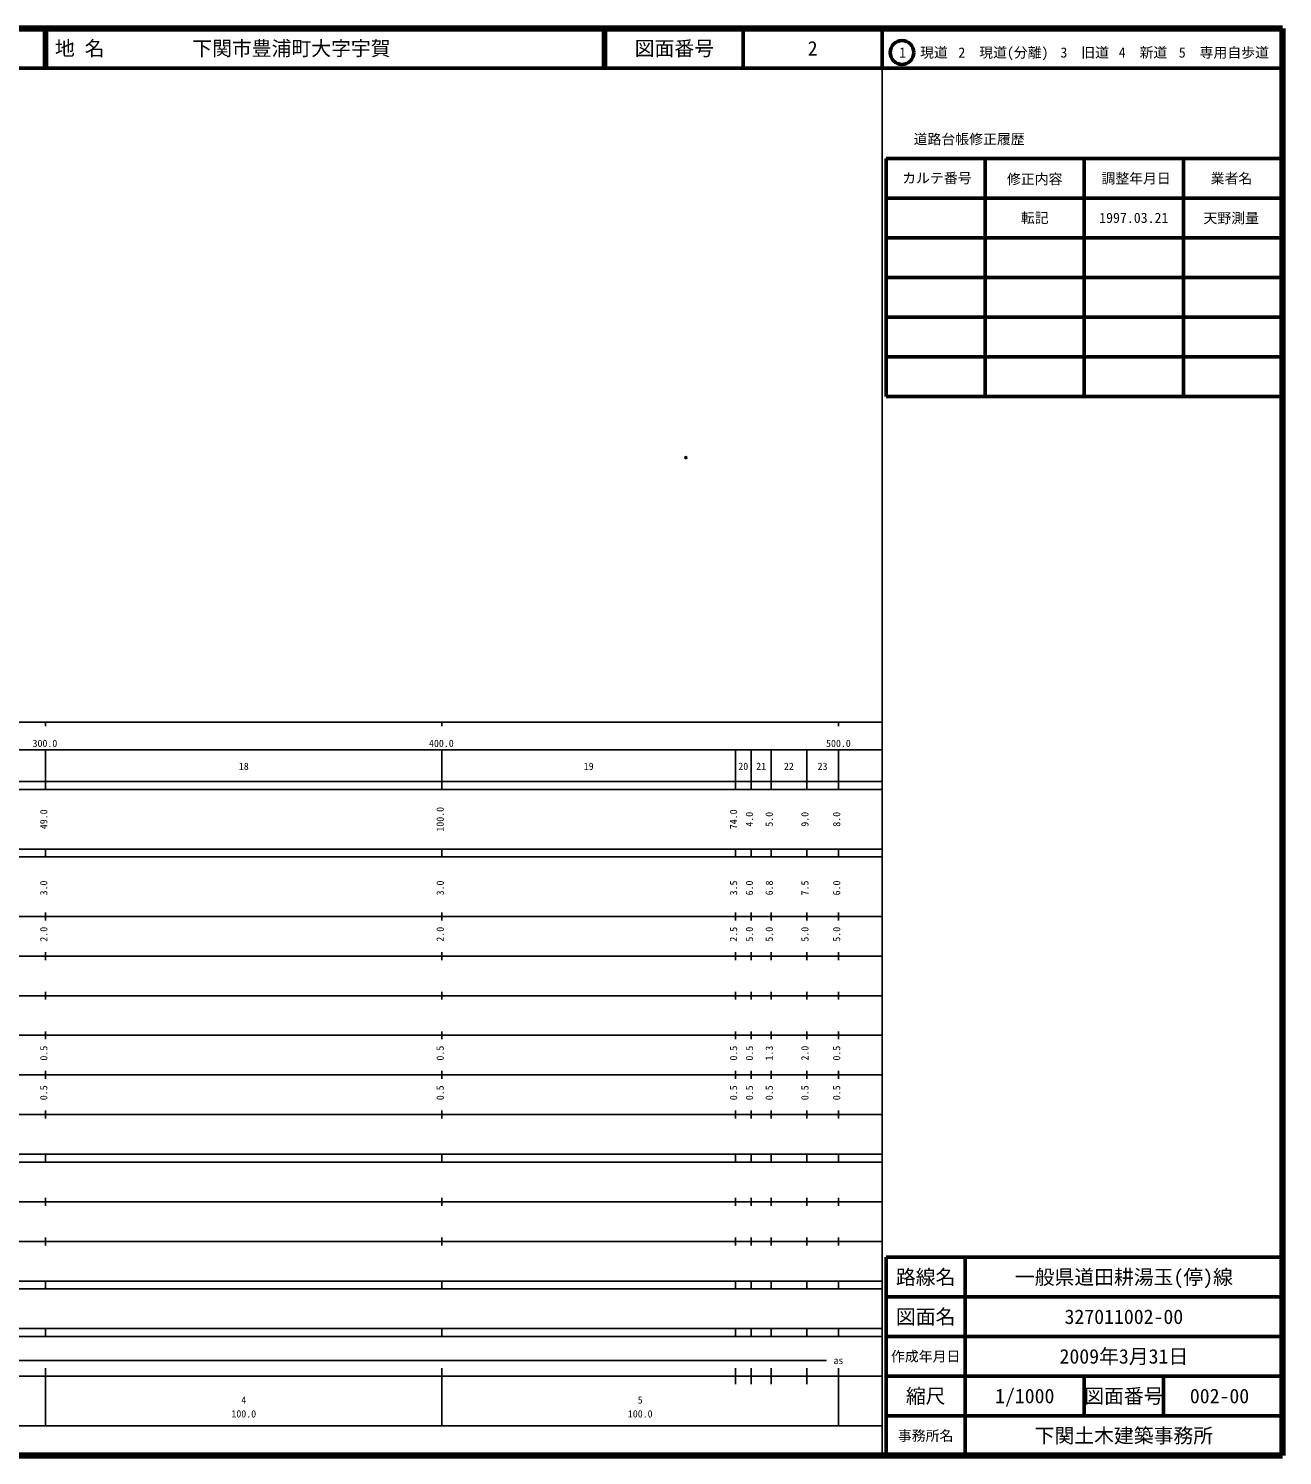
# Model space of a CAD drawing. Units: millimetres on the paper. Extents: x 40 to 680, y 20 to 380.
# Drawn here: x 363.7 to 680, y 20 to 380 of the extents above; entities that cross this region are included whole.
import ezdxf
from ezdxf.enums import TextEntityAlignment as Align

# ---------------------------------------------------------------- set-up
doc = ezdxf.new("R2010")
doc.units = ezdxf.units.MM
doc.header["$PDMODE"] = 32
doc.header["$PDSIZE"] = 0.5
doc.layers.add('M-OTRS', color=6, linetype='Continuous')
doc.layers.add('M-TTL-TXT', color=7, linetype='Continuous')
for name, color, linetype, lineweight in [('M-TTL', 2, 'Continuous', 140), ('M-TTL-BAND', 7, 'Continuous', 25), ('M-TTL-FRAM', 2, 'Continuous', 50), ('M-TTL-LINE', 7, 'Continuous', 50)]:
    doc.layers.add(name, color=color, linetype=linetype, lineweight=lineweight)
doc.styles.add('ＭＳ ゴシック', font='')
doc.styles.get('ＭＳ ゴシック').set_extended_font_data('MS Gothic')

msp = doc.modelspace()

# ---------------------------------------------------------------- linework, layer by layer
at = {"layer": 'M-OTRS'}
msp.add_point((529.518, 271.738), dxfattribs=at)
at = {"layer": 'M-TTL'}
for p, q in [((680, 380), (40, 380)), ((680, 20), (680, 380)), ((40, 20), (680, 20))]:
    msp.add_line(p, q, dxfattribs=at)
at = {"layer": 'M-TTL-BAND'}
for p, q in [((579, 20), (579, 370)), ((40, 205), (579, 205)), ((368, 205), (368, 204)), ((468, 205), (468, 204)), ((568, 205), (568, 204)), ((68, 198), (579, 198)), ((368, 188), (368, 198)), ((468, 188), (468, 198)), ((542, 188), (542, 198)), ((546, 188), (546, 198)), ((551, 188), (551, 198)), ((560, 188), (560, 198)), ((568, 188), (568, 198)), ((40, 190), (579, 190)), ((40, 188), (579, 188)), ((40, 173), (579, 173)), ((368, 171), (368, 173)), ((468, 171), (468, 173)), ((542, 171), (542, 173)), ((546, 171), (546, 173)), ((551, 171), (551, 173)), ((560, 171), (560, 173)), ((568, 171), (568, 173)), ((40, 171), (579, 171)), ((40, 156), (579, 156)), ((368, 155), (368, 157)), ((468, 155), (468, 157)), ((542, 155), (542, 157)), ((546, 155), (546, 157)), ((551, 155), (551, 157)), ((560, 155), (560, 157)), ((568, 155), (568, 157)), ((46, 146), (579, 146)), ((368, 145), (368, 147)), ((468, 145), (468, 147)), ((542, 145), (542, 147)), ((546, 145), (546, 147)), ((551, 145), (551, 147)), ((560, 145), (560, 147)), ((568, 145), (568, 147)), ((368, 135), (368, 137)), ((468, 135), (468, 137)), ((542, 135), (542, 137)), ((546, 135), (546, 137)), ((551, 135), (551, 137)), ((560, 135), (560, 137)), ((568, 135), (568, 137)), ((52, 136), (579, 136)), ((46, 126), (579, 126)), ((368, 125), (368, 127)), ((468, 125), (468, 127)), ((542, 125), (542, 127)), ((546, 125), (546, 127)), ((551, 125), (551, 127)), ((560, 125), (560, 127)), ((568, 125), (568, 127)), ((52, 116), (579, 116)), ((368, 115), (368, 117)), ((468, 115), (468, 117)), ((542, 115), (542, 117)), ((546, 115), (546, 117)), ((551, 115), (551, 117)), ((560, 115), (560, 117)), ((568, 115), (568, 117)), ((46, 106), (579, 106)), ((368, 105), (368, 107)), ((468, 105), (468, 107)), ((542, 105), (542, 107)), ((546, 105), (546, 107)), ((551, 105), (551, 107)), ((560, 105), (560, 107)), ((568, 105), (568, 107)), ((40, 96), (579, 96)), ((40, 94), (579, 94)), ((368, 94), (368, 96)), ((468, 94), (468, 96)), ((542, 94), (542, 96)), ((546, 94), (546, 96)), ((551, 94), (551, 96)), ((560, 94), (560, 96)), ((568, 94), (568, 96)), ((49, 84), (579, 84)), ((368, 83), (368, 85)), ((468, 83), (468, 85)), ((542, 83), (542, 85)), ((546, 83), (546, 85)), ((551, 83), (551, 85)), ((560, 83), (560, 85)), ((568, 83), (568, 85)), ((40, 74), (579, 74)), ((368, 73), (368, 75)), ((468, 73), (468, 75)), ((542, 73), (542, 75)), ((546, 73), (546, 75)), ((551, 73), (551, 75)), ((560, 73), (560, 75)), ((568, 73), (568, 75)), ((40, 64), (579, 64)), ((40, 62), (579, 62)), ((368, 62), (368, 64)), ((468, 62), (468, 64)), ((542, 62), (542, 64)), ((546, 62), (546, 64)), ((551, 62), (551, 64)), ((560, 62), (560, 64)), ((568, 62), (568, 64)), ((40, 52), (579, 52)), ((368, 50), (368, 52)), ((468, 50), (468, 52)), ((542, 50), (542, 52)), ((546, 50), (546, 52)), ((551, 50), (551, 52)), ((560, 50), (560, 52)), ((568, 50), (568, 52)), ((40, 50), (579, 50)), ((71, 44), (565, 44)), ((40, 40), (579, 40)), ((368, 27.5), (368, 42)), ((468, 27.5), (468, 42)), ((542, 38), (542, 42)), ((546, 38), (546, 42)), ((551, 38), (551, 42)), ((560, 38), (560, 42)), ((568, 27.5), (568, 42)), ((68, 27.5), (579, 27.5))]:
    msp.add_line(p, q, dxfattribs=at)
at = {"layer": 'M-TTL-FRAM'}
for p, q in [((580, 347.197), (580, 287.197)), ((580, 347.197), (680, 347.197)), ((580, 287.197), (680, 287.197)), ((680, 70), (580, 70)), ((580, 70), (580, 20))]:
    msp.add_line(p, q, dxfattribs=at)
at = {"layer": 'M-TTL-LINE'}
for p, q in [((367.75, 380), (367.75, 370)), ((368.25, 380), (368.25, 370)), ((508.747, 380), (508.747, 370)), ((509.247, 380), (509.247, 370)), ((543.997, 380), (543.997, 370)), ((579, 380), (579, 370)), ((40, 370), (680, 370)), ((605, 347.197), (605, 287.197)), ((630, 347.197), (630, 287.197)), ((655, 347.197), (655, 287.197)), ((580, 337.197), (680, 337.197)), ((580, 327.197), (680, 327.197)), ((580, 317.197), (680, 317.197)), ((580, 307.197), (680, 307.197)), ((580, 297.197), (680, 297.197)), ((600, 70), (600, 20)), ((680, 60), (580, 60)), ((680, 50), (580, 50)), ((680, 40), (580, 40)), ((630, 40), (630, 30)), ((650, 40), (650, 30)), ((680, 30), (580, 30))]:
    msp.add_line(p, q, dxfattribs=at)
msp.add_circle((584.031, 373.958), 3, dxfattribs=at)

# ---------------------------------------------------------------- texts
at = {"layer": 'M-TTL-BAND', "style": 'ＭＳ ゴシック'}
for s, p in [('300.0', (367.844, 198.195)), ('400.0', (467.844, 198.195)), ('500.0', (568, 198.195)), ('18', (418, 192.405)), ('19', (505, 192.405)), ('20', (544, 192.405)), ('21', (548.5, 192.405)), ('22', (555.5, 192.405)), ('23', (564, 192.405)), ('as', (568, 42.5)), ('4', (418, 32.523)), ('5', (518, 32.523)), ('100.0', (418, 29.033)), ('100.0', (518, 29.033))]:
    msp.add_text(s, height=1.833, dxfattribs=at).set_placement(p, align=Align.BOTTOM_CENTER)
for s, p in [('49.0', (369, 180.5)), ('100.0', (469, 180.5)), ('74.0', (543, 180.5)), ('4.0', (547, 180.5)), ('5.0', (552, 180.5)), ('9.0', (561, 180.5)), ('8.0', (569, 180.5)), ('3.0', (369, 163.174)), ('3.0', (469, 163.174)), ('3.5', (543, 163.174)), ('6.0', (547, 163.174)), ('6.8', (552, 163.174)), ('7.5', (561, 163.174)), ('6.0', (569, 163.174)), ('2.0', (369, 151.5)), ('2.0', (469, 151.5)), ('2.5', (543, 151.5)), ('5.0', (547, 151.5)), ('5.0', (552, 151.5)), ('5.0', (561, 151.5)), ('5.0', (569, 151.5)), ('0.5', (369, 121.5)), ('0.5', (469, 121.5)), ('0.5', (543, 121.5)), ('0.5', (547, 121.5)), ('1.3', (552, 121.5)), ('2.0', (561, 121.5)), ('0.5', (569, 121.5)), ('0.5', (369, 111.5)), ('0.5', (469, 111.5)), ('0.5', (543, 111.5)), ('0.5', (547, 111.5)), ('0.5', (552, 111.5)), ('0.5', (561, 111.5)), ('0.5', (569, 111.5))]:
    msp.add_text(s, height=1.833, rotation=90, dxfattribs=at).set_placement(p, align=Align.BOTTOM_CENTER)
at = {"layer": 'M-TTL-TXT', "style": 'ＭＳ ゴシック'}
for s, p in [('地 名', (370.38, 375)), ('下関市豊浦町大字宇賀', (405.024, 375))]:
    msp.add_text(s, height=3.666, dxfattribs=at).set_placement(p, align=Align.MIDDLE_LEFT)
for s, height, p in [('図面番号', 3.666, (526.622, 375)), ('2', 3.666, (561.497, 375)), ('1\u3000現道', 2.566, (589.448, 373.958)), ('2\u3000現道(分離)', 2.566, (609.619, 373.958)), ('3\u3000旧道', 2.566, (630.121, 373.958)), ('4\u3000新道', 2.566, (644.824, 373.958)), ('5\u3000専用自歩道', 2.566, (665.228, 373.958)), ('道路台帳修正履歴', 2.566, (600.968, 352.113)), ('カルテ番号', 2.566, (592.839, 342.277)), ('修正内容', 2.566, (617.509, 342.023)), ('調整年月日', 2.566, (643.089, 342.197)), ('業者名', 2.566, (667.134, 342.197)), ('転記', 2.566, (617.5, 332.245)), ('1997.03.21', 2.566, (642.5, 332.245)), ('天野測量', 2.566, (667.077, 332.189)), ('路線名', 3.666, (590, 65)), ('路線名', 3.666, (590, 65)), ('一般県道田耕湯玉(停)線', 3.666, (640, 65)), ('図面名', 3.666, (590, 55)), ('図面名', 3.666, (590, 55)), ('327011002-00', 3.666, (640, 55)), ('2009年3月31日', 3.666, (640, 45)), ('作成年月日', 2.566, (590, 45)), ('作成年月日', 2.566, (590, 45)), ('縮尺', 3.666, (590, 35)), ('縮尺', 3.666, (590, 35)), ('1/1000', 3.666, (615, 35)), ('図面番号', 3.666, (640, 35)), ('図面番号', 3.666, (640, 35)), ('002-00', 3.666, (664.125, 35)), ('事務所名', 2.566, (590, 25)), ('事務所名', 2.566, (590, 25)), ('下関土木建築事務所', 3.666, (640, 25))]:
    msp.add_text(s, height=height, dxfattribs=at).set_placement(p, align=Align.MIDDLE_CENTER)

doc.saveas('drawing.dxf')
